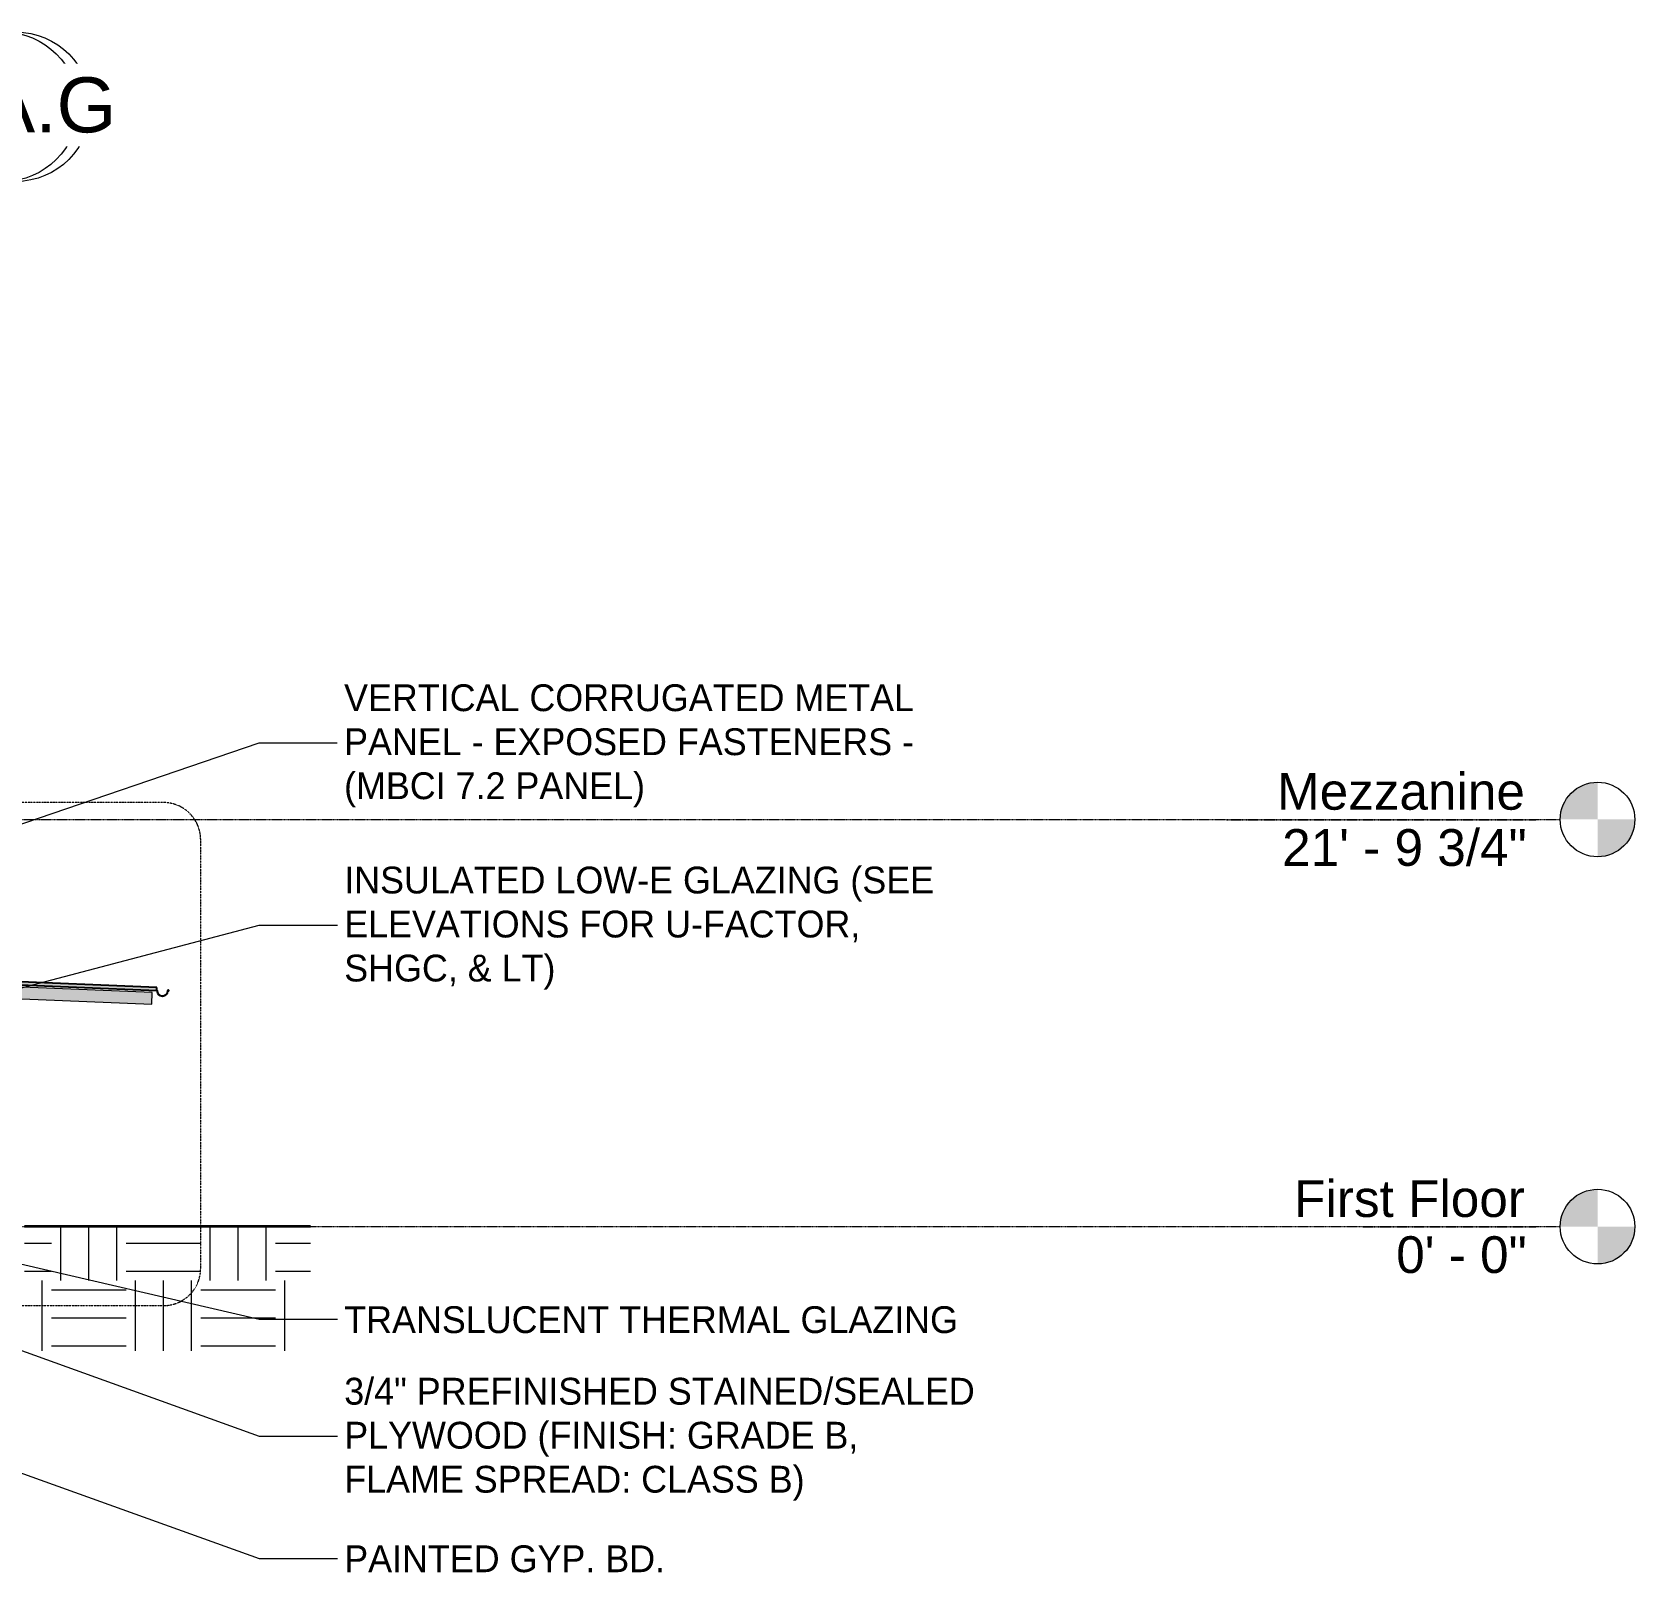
# Model space of a CAD drawing. Header units: inches. Extents: x -23445 to -32, y -314 to 853.
# Drawn here: x -14597 to -13566, y -226 to 768 of the extents above; entities that cross this region are included whole.
import ezdxf

# ---------------------------------------------------------------- set-up
doc = ezdxf.new("R2010")
doc.units = ezdxf.units.IN
doc.header["$MEASUREMENT"] = 0
doc.linetypes.add('Dash Dot 3_16_', pattern=[0.3125, 0.1875, -0.0625, 0, -0.0625])
doc.linetypes.add('Grid Line 1_2_', pattern=[0.875, 0.5, -0.125, 0.125, -0.125])
for name, color, linetype, lineweight in [('A-ANNO-IDEN', 131, 'Continuous', 9), ('A-ANNO-SYMB', 150, 'Continuous', 9), ('A-FLOR-LEVL', 51, 'Continuous', 9), ('A-ROOF', 132, 'Continuous', 9), ('A-ROOF-MCUT', 132, 'Continuous', 25), ('A-ROOF-OTLN', 132, 'Continuous', 9), ('C-TOPO', 7, 'Continuous', 9), ('S-BEAM', 12, 'Continuous', 9), ('S-GRID-IDEN', 1, 'Continuous', 9)]:
    doc.layers.add(name, color=color, linetype=linetype, lineweight=lineweight)
doc.styles.add('Arial', font='arial.ttf', dxfattribs={"height": 23.60479})
doc.styles.add('Arial_1', font='arial.ttf', dxfattribs={"height": 35.407186})
doc.styles.add('Century Gothic', font='GOTHIC.TTF', dxfattribs={"height": 17.245342})
pattern_1 = [(0, (-33544.22, 67.247), (48, 48), [48, -48]), (0, (-33544.22, 85.247), (48, 48), [48, -48]), (0, (-33544.22, 103.247), (48, 48), [48, -48]), (90, (-33538.22, 109.247), (-48, 48), [48, -48]), (90, (-33520.22, 109.247), (-48, 48), [48, -48]), (90, (-33502.22, 109.247), (-48, 48), [48, -48])]

# ---------------------------------------------------------------- blocks, each defined once
blk = doc.blocks.new('Dimension Lumber - 5_5 x 7_5 Glulam-1403169-Building Section - East_West looking South _ Fitness Center')
at = {"layer": 'S-BEAM'}
blk.add_hatch(color=256, dxfattribs=at).paths.add_polyline_path([(-21974.2, 142.9), (-21973.9, 150.4), (-22187.8, 159.3), (-22188.2, 151.8), (-22012.5, 144.5)], flags=0)
at = {"layer": 'S-BEAM', "lineweight": 15}
for p, q in [((-22187.8, 159.3), (-22188.2, 151.8)), ((-21973.9, 150.4), (-22187.8, 159.3)), ((-22188.2, 151.8), (-21974.2, 142.9)), ((-21974.2, 142.9), (-21973.9, 150.4))]:
    blk.add_line(p, q, dxfattribs=at)
blk = doc.blocks.new('Level - Level Head - Circle-15001-Building Section - East_West looking South _ Fitness Center')
at = {"layer": 'A-FLOR-LEVL'}
h = blk.add_hatch(color=256, dxfattribs=at)
edge = h.paths.add_edge_path(flags=0)
edge.add_line((-21044.6, 0), (-21068.6, 0))
edge.add_arc((-21044.6, 0), 24, 90, 180, ccw=False)
edge.add_line((-21044.6, 24), (-21044.6, 0))
h = blk.add_hatch(color=256, dxfattribs=at)
edge = h.paths.add_edge_path(flags=0)
edge.add_line((-21044.6, -24), (-21044.6, 0))
edge.add_line((-21044.6, 0), (-21020.6, 0))
edge.add_arc((-21044.6, 0), 24, 270, 360, ccw=False)
blk.add_circle((-21044.6, 0), 24, dxfattribs=at)
blk = doc.blocks.new('Grid - Grid Head - Circle-14747-Building Section - East_West looking South _ Fitness Center')
at = {"layer": 'S-GRID-IDEN'}
blk.add_circle((-23085.9, 719.9), 48, dxfattribs=at)

msp = doc.modelspace()

# ---------------------------------------------------------------- hatches: boundary and pattern name
at = {"layer": 'A-ROOF'}
msp.add_hatch(color=256, dxfattribs=at).paths.add_polyline_path([(-14516.3, 151.7), (-14516.3, 153.7), (-15344, 188.2), (-15344, 186.2), (-14557.9, 153.5)], flags=0)
at = {"layer": 'A-ROOF-OTLN'}
h = msp.add_hatch(color=256, dxfattribs=at)
h.paths.add_polyline_path([(-14512.2, 148.3), (-14511, 148.7), (-14510.1, 149.5), (-14509.5, 150.5), (-14509.5, 150.6), (-14510.1, 149.5), (-14511.1, 148.7), (-14512.2, 148.3), (-14513.4, 148.3), (-14514.5, 148.7), (-14515.4, 149.5), (-14516, 150.6), (-14516.1, 150.5), (-14515.5, 149.5), (-14514.5, 148.7), (-14513.4, 148.3)], flags=0)
h.paths.add_polyline_path([(-14508.8, 151.8), (-14508.9, 152), (-14509.1, 152)], flags=0)
h.paths.add_polyline_path([(-14508.9, 151.5), (-14508.7, 151.7), (-14508.8, 151.8)], flags=0)
at = {"layer": 'C-TOPO'}
h = msp.add_hatch(dxfattribs=at)
h.set_pattern_fill('FP_12', color=256, style=0, pattern_type=2)
h.set_pattern_definition(pattern_1)
h.paths.add_polyline_path([(-14532.2, -79.8), (-14456.6, -79.8), (-14456.6, 0), (-14601.5, 0), (-14601.5, -36), (-14598.5, -36), (-14598.5, -48), (-14603.5, -48), (-14603.5, -79.8), (-14537.8, -79.8)], flags=0)
h = msp.add_hatch(dxfattribs=at)
h.set_pattern_fill('FP_12', color=256, style=0, pattern_type=2)
h.set_pattern_definition(pattern_1)
h.paths.add_polyline_path([(-14417.5, -79.8), (-14417.5, 0), (-14456.6, 0), (-14456.6, -79.8)], flags=0)

# ---------------------------------------------------------------- linework, layer by layer
at = {"layer": 'A-ANNO-IDEN', "color": 153}
for p, q in [((-14733.2, 214.4), (-14450.7, 311)), ((-14450.7, 311), (-14396, 311)), ((-14736.7, 118.2), (-14450.6, 193.8)), ((-14450.6, 193.8), (-14395.9, 193.8)), ((-15119.8, 26.7), (-14450.6, -213.3)), ((-14898.4, 26.7), (-14450.6, -134.8)), ((-14769.1, 14.5), (-14450.6, -59.6)), ((-14450.6, -59.6), (-14395.9, -59.6)), ((-14450.6, -134.8), (-14395.9, -134.8)), ((-14450.6, -213.3), (-14395.9, -213.3))]:
    msp.add_line(p, q, dxfattribs=at)
at = {"layer": 'A-ANNO-SYMB', "linetype": 'Dash Dot 3_16_'}
for p, q in [((-14512.2, 272.6), (-14616.7, 272.6)), ((-14488.2, -26.8), (-14488.2, 248.6)), ((-14616.7, -50.8), (-14512.2, -50.8))]:
    msp.add_line(p, q, dxfattribs=at)
for centre, start, end in [((-14512.2, 248.6), 0, 90), ((-14512.2, -26.8), 270, 0)]:
    msp.add_arc(centre, 24, start, end, dxfattribs=at)
at = {"layer": 'A-ROOF', "lineweight": 25}
for p, q in [((-14516.3, 153.7), (-15344, 188.2)), ((-15344, 186.2), (-14516.3, 151.7)), ((-14516.3, 151.7), (-14516.3, 153.7))]:
    msp.add_line(p, q, dxfattribs=at)
at = {"layer": 'A-ROOF-MCUT'}
for p, q in [((-14516.2, 151.7), (-14516.3, 151.7)), ((-14509.2, 151.5), (-14509.2, 151.5))]:
    msp.add_line(p, q, dxfattribs=at)
for centre, radius, start, end in [((-14512.8, 151.7), 3.5, 180, 360), ((-14512.8, 151.7), 3.44, 180, 0), ((-14509, 151.7), 0.243, 234.011, 180), ((-14509, 151.7), 0.306, 232.159, 180)]:
    msp.add_arc(centre, radius, start, end, dxfattribs=at)
at = {"layer": 'C-TOPO', "lineweight": 35}
for p, q in [((-14537.8, 0), (-14601.5, 0)), ((-14521, 0), (-14537.8, 0)), ((-14456.6, 0), (-14521, 0)), ((-14417.5, 0), (-14456.6, 0))]:
    msp.add_line(p, q, dxfattribs=at)
at = {"layer": 'C-TOPO'}
for p, q in [((-14601.5, 0), (-14537.8, 0)), ((-14537.8, 0), (-14521, 0)), ((-14521, 0), (-14456.6, 0)), ((-14417.5, 0), (-14456.6, 0))]:
    msp.add_line(p, q, dxfattribs=at)

# ---------------------------------------------------------------- block references
at = {"layer": 'A-FLOR-LEVL'}
for p in [(7454.6, 261.7), (7454.6, 0)]:
    msp.add_blockref('Level - Level Head - Circle-15001-Building Section - East_West looking South _ Fitness Center', p, dxfattribs=at)
at = {"layer": 'S-BEAM'}
msp.add_blockref('Dimension Lumber - 5_5 x 7_5 Glulam-1403169-Building Section - East_West looking South _ Fitness Center', (7454.6, 0), dxfattribs=at)
at = {"layer": 'S-GRID-IDEN'}
msp.add_blockref('Grid - Grid Head - Circle-14747-Building Section - East_West looking South _ Fitness Center', (8470.9, 0), dxfattribs=at)

# ---------------------------------------------------------------- texts
at = {"layer": 'A-FLOR-LEVL', "attachment_point": 3, "line_spacing_factor": 0.938532, "style": 'Arial', "bg_fill": 3, "box_fill_scale": 1.25, "bg_fill_color": 0, "bg_fill_transparency": 0}
for s, insert, char_height, width in [('Mezzanine', (-13636.7, 291.6), 23.6, 189.792), ('First Floor', (-13636.7, 29.8), 23.605, 176.256)]:
    msp.add_mtext(s, dxfattribs=dict(at, insert=insert, char_height=char_height, width=width))

# ---------------------------------------------------------------- next in the draw order: texts
at = {"layer": 'A-ANNO-IDEN', "char_height": 17.245, "attachment_point": 1, "line_spacing_factor": 0.984117, "style": 'Century Gothic', "bg_fill": 3, "box_fill_scale": 1.25, "bg_fill_color": 0, "bg_fill_transparency": 0}
for s, insert, width in [('VERTICAL CORRUGATED METAL\\PPANEL - EXPOSED FASTENERS -\\P(MBCI 7.2 PANEL)', (-14396, 348.6), 425.736), ('INSULATED LOW-E GLAZING (SEE\\PELEVATIONS FOR U-FACTOR,\\PSHGC, & LT)', (-14395.9, 231.4), 433.944), ('TRANSLUCENT THERMAL GLAZING', (-14395.9, -51.2), 452.736), ('3/4" PREFINISHED STAINED/SEALED\\PPLYWOOD (FINISH: GRADE B,\\PFLAME SPREAD: CLASS B)', (-14395.9, -97.2), 458.136), ('PAINTED GYP. BD.', (-14395.9, -204.9), 240.192)]:
    msp.add_mtext(s, dxfattribs=dict(at, insert=insert, width=width))
at = {"layer": 'A-FLOR-LEVL', "attachment_point": 3, "line_spacing_factor": 0.938532, "style": 'Arial', "bg_fill": 3, "box_fill_scale": 1.25, "bg_fill_color": 0, "bg_fill_transparency": 0}
for s, insert, char_height, width in [('21\' - 9 3/4"', (-13635.5, 255.5), 23.605, 187.488), ('0\' - 0"', (-13635.5, -6.2), 23.6, 99.936)]:
    msp.add_mtext(s, dxfattribs=dict(at, insert=insert, char_height=char_height, width=width))
at = {"layer": 'S-GRID-IDEN', "insert": (-14615, 738.8), "char_height": 35.41, "width": 91.584, "attachment_point": 2, "line_spacing_factor": 0.938532, "style": 'Arial_1', "bg_fill": 3, "box_fill_scale": 1.25, "bg_fill_color": 0, "bg_fill_transparency": 0}
msp.add_mtext('3-A', dxfattribs=at)

# ---------------------------------------------------------------- next in the draw order: linework, layer by layer
at = {"layer": 'A-FLOR-LEVL', "linetype": 'Grid Line 1_2_'}
for p, q in [((-19102.7, 261.7), (-13614, 261.7)), ((-19102.7, 0), (-13614, 0))]:
    msp.add_line(p, q, dxfattribs=at)

# ---------------------------------------------------------------- next in the draw order: block references
at = {"layer": 'S-GRID-IDEN'}
msp.add_blockref('Grid - Grid Head - Circle-14747-Building Section - East_West looking South _ Fitness Center', (8478.9, 0), dxfattribs=at)

# ---------------------------------------------------------------- next in the draw order: texts
at = {"layer": 'S-GRID-IDEN', "insert": (-14607, 738.8), "char_height": 35.41, "width": 153.792, "attachment_point": 2, "line_spacing_factor": 0.938532, "style": 'Arial_1', "bg_fill": 3, "box_fill_scale": 1.25, "bg_fill_color": 0, "bg_fill_transparency": 0}
msp.add_mtext('3-A.G', dxfattribs=at)

doc.saveas('drawing.dxf')
